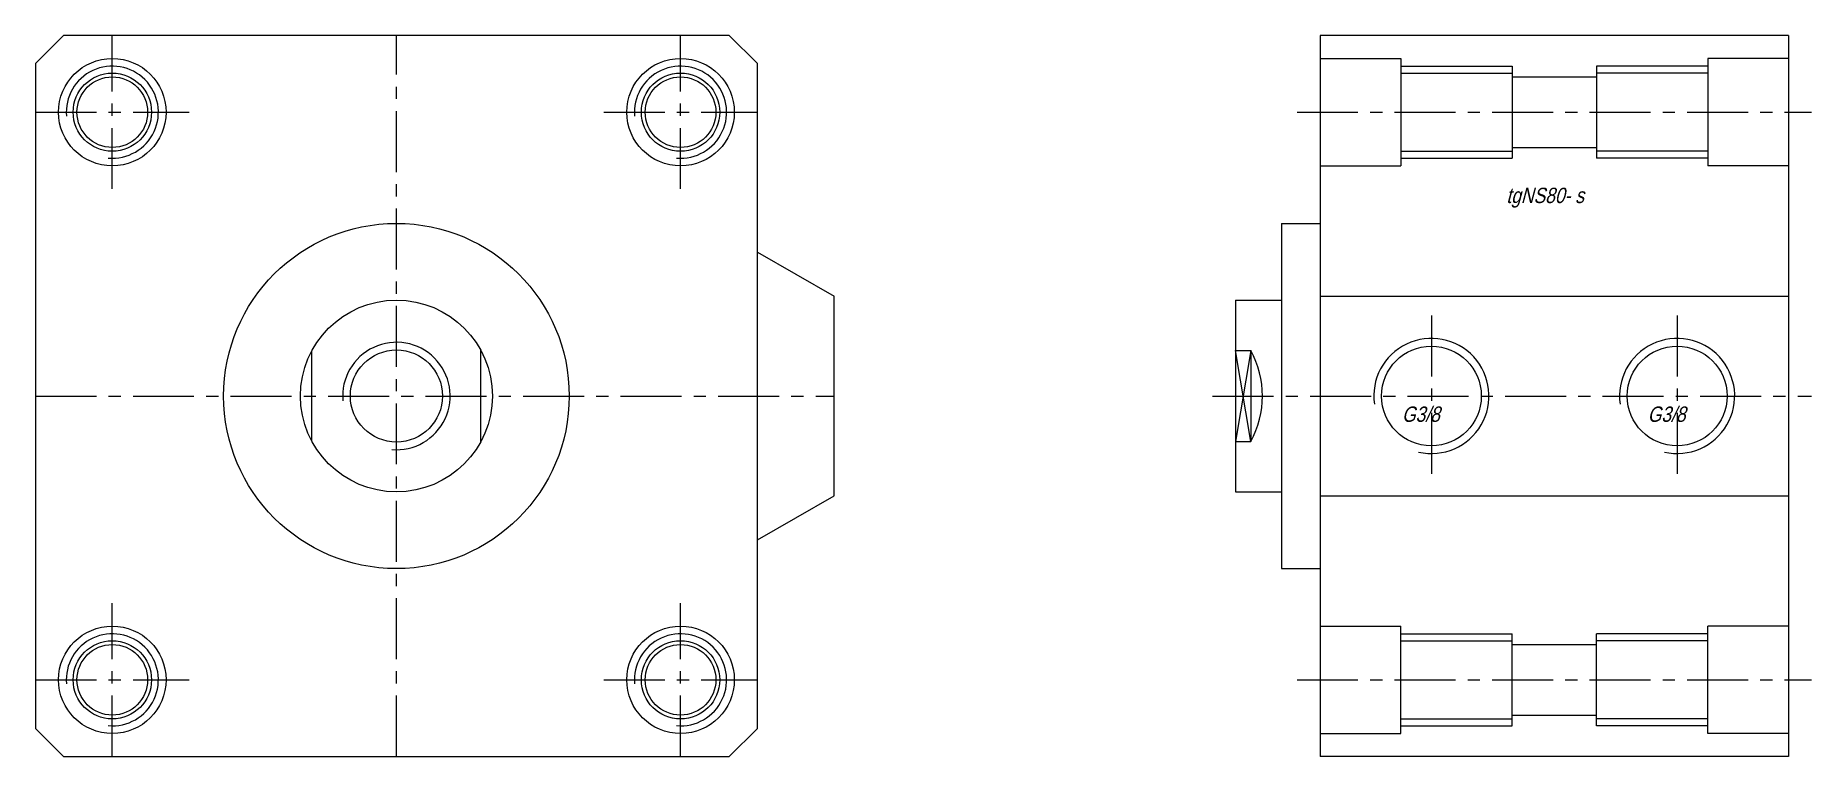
# Model space of a CAD drawing. Header units: millimetres. Extents: x -47 to 184, y -47 to 47.
import ezdxf
from ezdxf.enums import TextEntityAlignment as Align

# ---------------------------------------------------------------- set-up
doc = ezdxf.new("R2010")
doc.units = ezdxf.units.MM
doc.header["$LTSCALE"] = 0.5
doc.linetypes.add('CENTER', pattern=[50.8, 31.75, -6.35, 6.35, -6.35])
doc.layers.get('0').update_dxf_attribs({"color": 9, "lineweight": 15})
doc.layers.add('Notes', color=4, linetype='Continuous', lineweight=20)
doc.styles.add('Capital', font='vnfonth.shx', dxfattribs={"width": 0.9, "oblique": 15})

msp = doc.modelspace()

# ---------------------------------------------------------------- linework, layer by layer
at = {"ltscale": 0.5}
for p, q in [((-43.35, 47), (-47, 43.35)), ((43.35, 47), (-43.35, 47)), ((47, 43.35), (43.35, 47)), ((120.28, 47), (120.28, -47)), ((181.28, 47), (120.28, 47)), ((181.28, 47), (181.28, -47)), ((120.28, 44), (130.78, 44)), ((130.78, 44), (130.78, 30)), ((170.78, 44), (170.78, 30)), ((181.28, 44), (170.78, 44)), ((-47, 43.35), (-47, -43.35)), ((47, -43.35), (47, 43.35)), ((130.78, 42.1), (145.28, 42.1)), ((145.28, 43), (145.28, 31)), ((156.28, 43), (156.28, 31)), ((170.78, 42.1), (156.28, 42.1)), ((145.28, 41.6), (156.28, 41.6)), ((145.28, 32.4), (156.28, 32.4)), ((130.78, 31.9), (145.28, 31.9)), ((170.78, 31.9), (156.28, 31.9)), ((120.28, 30), (130.78, 30)), ((181.28, 30), (170.78, 30)), ((115.28, 22.5), (115.28, -22.5)), ((115.28, 22.5), (120.28, 22.5)), ((47, 18.77), (57, 13)), ((57, -13), (57, 13)), ((109.28, 12.5), (109.28, -12.5)), ((109.28, 12.5), (115.28, 12.5)), ((120.28, 13), (181.28, 13)), ((-11, -5.94), (-11, 5.94)), ((11, -5.94), (11, 5.94)), ((109.28, 5.94), (111.28, 5.94)), ((111.28, -5.94), (109.28, 5.94)), ((111.28, 5.94), (109.28, -5.94)), ((111.28, 5.94), (111.28, -5.94)), ((109.28, -5.94), (111.28, -5.94)), ((47, -18.77), (57, -13)), ((109.28, -12.5), (115.28, -12.5)), ((120.28, -13), (181.28, -13)), ((115.28, -22.5), (120.28, -22.5)), ((120.28, -30), (130.78, -30)), ((130.78, -44), (130.78, -30)), ((170.78, -44), (170.78, -30)), ((181.28, -30), (170.78, -30)), ((130.78, -31.9), (145.28, -31.9)), ((145.28, -43), (145.28, -31)), ((156.28, -43), (156.28, -31)), ((170.78, -31.9), (156.28, -31.9)), ((145.28, -32.4), (156.28, -32.4)), ((145.28, -41.6), (156.28, -41.6)), ((-47, -43.35), (-43.35, -47)), ((43.35, -47), (47, -43.35)), ((130.78, -42.1), (145.28, -42.1)), ((170.78, -42.1), (156.28, -42.1)), ((120.28, -44), (130.78, -44)), ((181.28, -44), (170.78, -44)), ((-43.35, -47), (43.35, -47)), ((181.28, -47), (120.28, -47))]:
    msp.add_line(p, q, dxfattribs=at)
at = {"color": 1, "linetype": 'CENTER', "ltscale": 0.5}
for p, q in [((-37, 27), (-37, 47)), ((0, -47), (0, 47)), ((37, 27), (37, 47)), ((-47, 37), (-27, 37)), ((27, 37), (47, 37)), ((117.28, 37), (184.28, 37)), ((134.78, 10.5), (134.78, -10.5)), ((166.78, 10.5), (166.78, -10.5)), ((-47, 0), (57, 0)), ((106.28, 0), (184.28, 0)), ((-37, -47), (-37, -27)), ((37, -47), (37, -27)), ((-47, -37), (-27, -37)), ((27, -37), (47, -37)), ((117.28, -37), (184.28, -37))]:
    msp.add_line(p, q, dxfattribs=at)
at = {"color": 5, "ltscale": 0.5}
for p, q in [((130.78, 43), (145.28, 43)), ((170.78, 43), (156.28, 43)), ((130.78, 31), (145.28, 31)), ((170.78, 31), (156.28, 31)), ((130.78, -31), (145.28, -31)), ((170.78, -31), (156.28, -31)), ((130.78, -43), (145.28, -43)), ((170.78, -43), (156.28, -43))]:
    msp.add_line(p, q, dxfattribs=at)
at = {"ltscale": 0.5}
for centre, radius in [((-37, 37), 7), ((37, 37), 7), ((-37, 37), 5.1), ((37, 37), 5.1), ((-37, 37), 4.6), ((37, 37), 4.6), ((0, 0), 22.5), ((0, 0), 12.5), ((0, 0), 6), ((134.78, 0), 6.5), ((166.78, 0), 6.5), ((-37, -37), 7), ((37, -37), 7), ((-37, -37), 5.1), ((37, -37), 5.1), ((-37, -37), 4.6), ((37, -37), 4.6)]:
    msp.add_circle(centre, radius, dxfattribs=at)
at = {"color": 5, "ltscale": 0.5}
for centre, radius, start, end in [((-37, 37), 6, 265, 185), ((37, 37), 6, 265, 185), ((0, 0), 7, 265, 185), ((134.78, 0), 7.5, 257.1978, 188.2788), ((166.78, 0), 7.5, 257.1978, 188.2788), ((-37, -37), 6, 265, 185), ((37, -37), 6, 265, 185)]:
    msp.add_arc(centre, radius, start, end, dxfattribs=at)
at = {"ltscale": 0.5}
msp.add_arc((100.28, 0), 12.5, 331.6424, 28.3576, dxfattribs=at)

# ---------------------------------------------------------------- texts
at = {"layer": 'Notes', "color": 4, "style": 'Capital', "oblique": 15, "width": 0.85}
for s, p in [('tgNS80- s', (144.53, 26.15)), ('G3/8', (130.94, -2.37)), ('G3/8', (162.94, -2.37))]:
    msp.add_text(s, height=2, dxfattribs=at).set_placement(p, align=Align.MIDDLE_LEFT)

doc.saveas('drawing.dxf')
